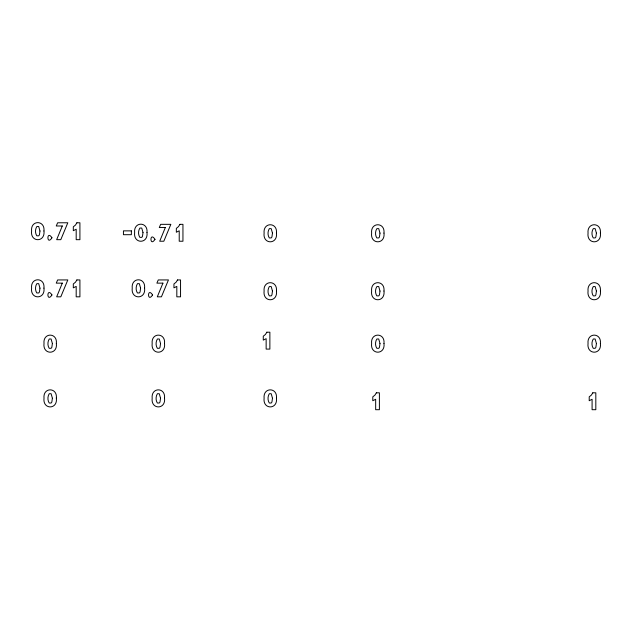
<?xml version="1.0" encoding="UTF-8"?>
<svg xmlns="http://www.w3.org/2000/svg" width="632" height="632" viewBox="0 0 632 632"><rect width="100%" height="100%" fill="white"/><g stroke="black" fill="none" stroke-linecap="round" stroke-linejoin="round"><path stroke-width="0.95" d="M43.956 230.98C45.441 242.585 30.107 242.585 31.6 230.98C30.383 219.857 45.164 219.857 43.956 230.98M43.956 288.129C45.441 299.734 30.107 299.734 31.6 288.129C30.383 277.014 45.164 277.014 43.956 288.129M56.359 343.476C57.852 355.081 42.518 355.081 44.011 343.476C42.794 332.353 57.575 332.353 56.359 343.476M56.359 398.192C57.852 409.797 42.518 409.797 44.011 398.192C42.794 387.076 57.575 387.076 56.359 398.192M146.987 232.529C148.481 244.142 133.147 244.142 134.64 232.529C133.423 221.413 148.204 221.413 146.987 232.529M144.586 288.129C146.071 299.734 130.745 299.734 132.23 288.129C131.014 277.014 145.795 277.014 144.586 288.129M164.525 343.476C166.011 355.081 150.685 355.081 152.17 343.476C150.953 332.353 165.734 332.353 164.525 343.476M164.525 398.192C166.011 409.797 150.685 409.797 152.17 398.192C150.953 387.076 165.734 387.076 164.525 398.192M276.453 233.09C277.946 244.703 262.612 244.703 264.105 233.09C262.888 221.974 277.669 221.974 276.453 233.09M276.453 291.036C277.946 302.649 262.612 302.649 264.105 291.036C262.888 279.921 277.669 279.921 276.453 291.036M276.453 398.192C277.946 409.797 262.612 409.797 264.105 398.192C262.888 387.076 277.669 387.076 276.453 398.192M383.98 233.09C385.465 244.703 370.139 244.703 371.624 233.09C370.407 221.974 385.188 221.974 383.98 233.09M383.98 291.036C385.465 302.649 370.139 302.649 371.624 291.036C370.407 279.921 385.188 279.921 383.98 291.036M383.98 343.476C385.465 355.081 370.139 355.081 371.624 343.476C370.407 332.353 385.188 332.353 383.98 343.476M600.4 233.09C601.893 244.703 586.559 244.703 588.044 233.09C586.836 221.974 601.617 221.974 600.4 233.09M600.4 291.036C601.893 302.649 586.559 302.649 588.044 291.036C586.836 279.921 601.617 279.921 600.4 291.036M600.4 343.476C601.893 355.081 586.559 355.081 588.044 343.476C586.836 332.353 601.617 332.353 600.4 343.476M39.974 231.012L39.429 234.851L38.742 235.815L36.814 235.815C35.037 233.184 35.1 229.124 36.861 226.493L38.694 226.493L39.974 231.012M39.974 288.16L39.429 292L38.742 292.964L36.814 292.964C35.037 290.333 35.1 286.28 36.861 283.642L38.694 283.642L39.974 288.16M52.385 343.508L51.832 347.347L51.145 348.311L49.225 348.311C47.447 345.68 47.511 341.62 49.264 338.989L51.105 338.989L52.385 343.508M52.385 398.223L51.832 402.063L51.145 403.026L49.225 403.026C47.447 400.396 47.511 396.343 49.264 393.704L51.105 393.704L52.385 398.223M143.014 232.568L142.461 236.407L141.773 237.363L139.854 237.363C138.076 234.741 138.139 230.68 139.893 228.049L141.734 228.049L143.014 232.568M140.604 288.16L140.059 292L139.372 292.964L137.444 292.964C135.667 290.333 135.73 286.28 137.492 283.642L139.324 283.642L140.604 288.16M160.544 343.508L159.999 347.347L159.311 348.311L157.384 348.311C155.606 345.68 155.67 341.62 157.431 338.989L159.264 338.989L160.544 343.508M160.544 398.223L159.999 402.063L159.311 403.026L157.384 403.026C155.606 400.396 155.67 396.343 157.431 393.704L159.264 393.704L160.544 398.223M272.479 233.129L271.926 236.968L271.239 237.932L269.319 237.932C267.541 235.302 267.605 231.241 269.358 228.61L271.199 228.61L272.479 233.129M272.479 291.075L271.926 294.915L271.239 295.871L269.319 295.871C267.541 293.248 267.605 289.187 269.358 286.549L271.199 286.549L272.479 291.075M272.479 398.223L271.926 402.063L271.239 403.026L269.319 403.026C267.541 400.396 267.605 396.343 269.358 393.704L271.199 393.704L272.479 398.223M379.998 233.129L379.453 236.968L378.766 237.932L376.838 237.932C375.06 235.302 375.124 231.241 376.885 228.61L378.718 228.61L379.998 233.129M379.998 291.075L379.453 294.915L378.766 295.871L376.838 295.871C375.06 293.248 375.124 289.187 376.885 286.549L378.718 286.549L379.998 291.075M379.998 343.508L379.453 347.347L378.766 348.311L376.838 348.311C375.06 345.68 375.124 341.62 376.885 338.989L378.718 338.989L379.998 343.508M596.418 233.129L595.873 236.968L595.186 237.932L593.258 237.932C591.489 235.302 591.544 231.241 593.306 228.61L595.139 228.61L596.418 233.129M596.418 291.075L595.873 294.915L595.186 295.871L593.258 295.871C591.489 293.248 591.544 289.187 593.306 286.549L595.139 286.549L596.418 291.075M596.418 343.508L595.873 347.347L595.186 348.311L593.258 348.311C591.489 345.68 591.544 341.62 593.306 338.989L595.139 338.989L596.418 343.508M51.95 237.79C46.594 246.148 46.555 229.456 51.95 237.79M51.95 294.939C46.594 303.297 46.555 286.612 51.95 294.939M154.982 239.338C149.634 247.697 149.594 231.012 154.982 239.338M152.581 294.939C147.224 303.297 147.185 286.612 152.581 294.939M62.291 225.987L56.667 239.678L60.791 239.678L67.814 222.78L57.631 222.78L56.256 225.987L62.291 225.987M62.291 283.136L56.667 296.827L60.791 296.827L67.814 279.937L57.631 279.937L56.256 283.136L62.291 283.136M165.331 227.536L159.706 241.227L163.83 241.227L170.845 224.336L160.662 224.336L159.288 227.536L165.331 227.536M162.93 283.136L157.297 296.827L161.429 296.827L168.444 279.937L158.261 279.937L156.886 283.136L162.93 283.136M76.891 222.78L75.477 225.063L73.312 226.809L73.312 230.688L76.188 229.258L76.188 239.678L79.916 239.678L79.916 222.78L76.891 222.78M76.891 279.937L75.477 282.212L73.312 283.958L73.312 287.837L76.188 286.415L76.188 296.827L79.916 296.827L79.916 279.937L76.891 279.937M179.93 224.336L178.508 226.612L176.344 228.357L176.344 232.244L179.219 230.814L179.219 241.227L182.948 241.227L182.948 224.336L179.93 224.336M177.521 279.937L176.107 282.212L173.942 283.958L173.942 287.837L176.818 286.415L176.818 296.827L180.547 296.827L180.547 279.937L177.521 279.937M266.854 332.203L265.432 334.478L263.267 336.224L263.267 340.103L266.143 338.681L266.143 349.093L269.872 349.093L269.872 332.203L266.854 332.203M376.372 392.812L374.958 395.087L372.793 396.833L372.793 400.72L375.669 399.29L375.669 409.702L379.398 409.702L379.398 392.812L376.372 392.812M592.792 392.812L591.378 395.087L589.214 396.833L589.214 400.72L592.089 399.29L592.089 409.702L595.818 409.702L595.818 392.812L592.792 392.812M131.361 230.87L123.438 230.87L123.438 234.701L131.361 234.701L131.361 230.87"/></g></svg>
